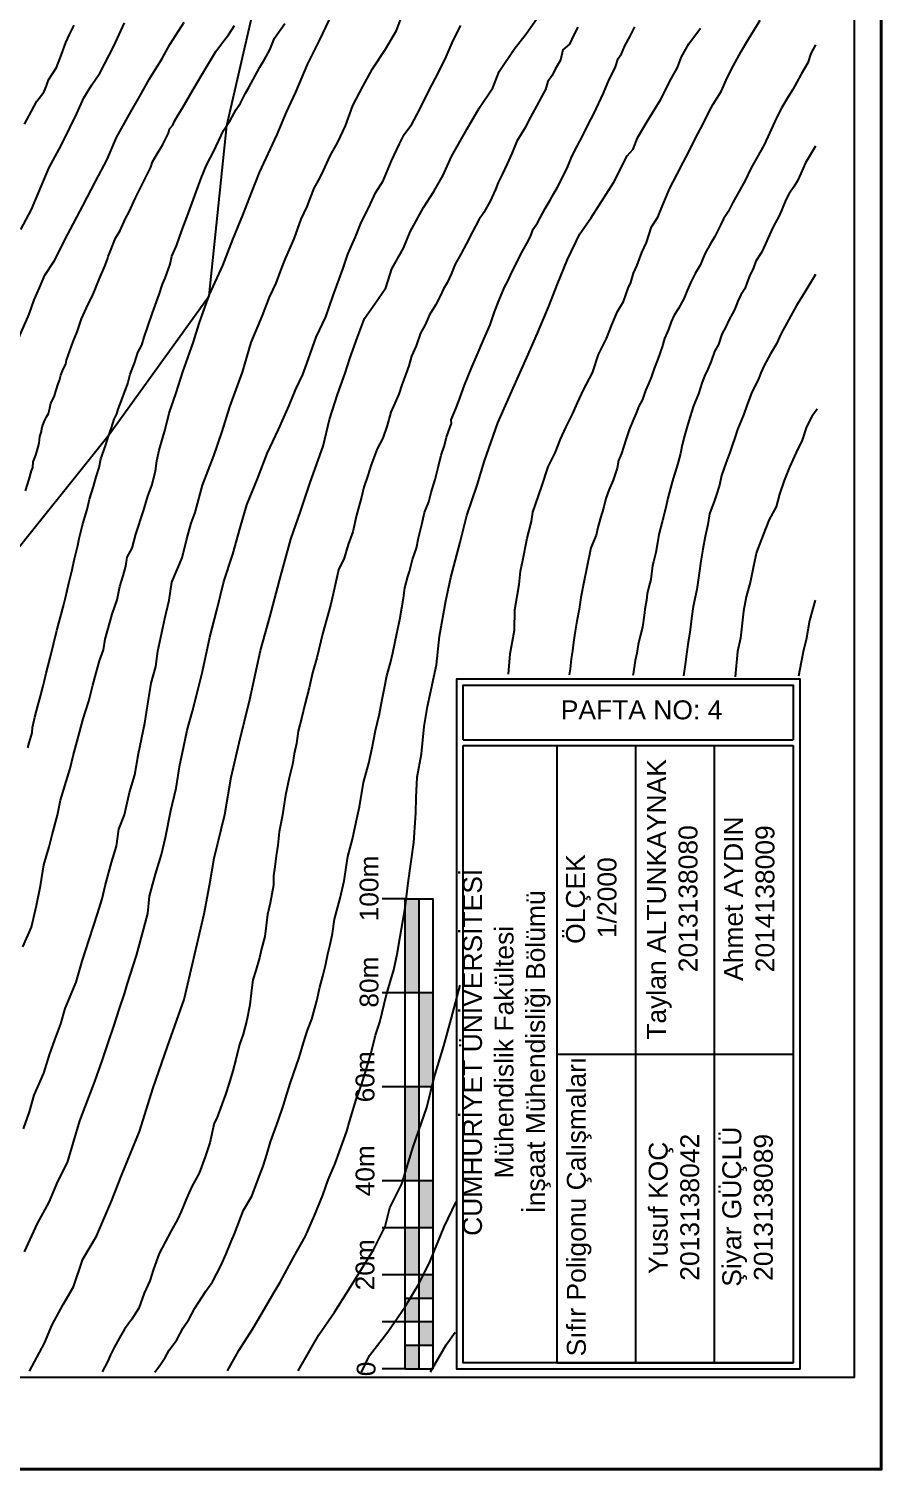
# Model space of a CAD drawing. Header units: millimetres. Extents: x 19067981 to 38137102, y 2652003 to 2652615.
# Drawn here: x 19068219.54 to 19068228.61, y 2652464.04 to 2652479.36 of the extents above; entities that cross this region are included whole.
import ezdxf

# ---------------------------------------------------------------- set-up
doc = ezdxf.new("R2010")
doc.units = ezdxf.units.MM
doc.layers.add('ÖLÇEK VE YÖN', color=114, linetype='Continuous')
doc.styles.get("Standard").update_dxf_attribs({"font": 'arial.ttf'})

# ---------------------------------------------------------------- blocks, each defined once
blk = doc.blocks.new('A$C1881271D')
h = blk.add_hatch(color=7)
h.paths.add_polyline_path([(0.342, 0.3), (0.092, 0.3), (0.092, 0.15), (0.342, 0.15)])
h.paths.add_polyline_path([(0.592, 0.15), (0.342, 0.15), (0.342, 0), (0.592, 0)])
h.paths.add_polyline_path([(0.842, 0.3), (0.592, 0.3), (0.592, 0.15), (0.842, 0.15)])
h.paths.add_polyline_path([(1.092, 0.15), (0.842, 0.15), (0.842, 0), (1.092, 0)])
h.paths.add_polyline_path([(1.592, 0.3), (1.092, 0.3), (1.092, 0.15), (1.592, 0.15)])
h.paths.add_polyline_path([(2.092, 0.15), (1.592, 0.15), (1.592, 0), (2.092, 0)])
h.paths.add_polyline_path([(3.092, 0.3), (2.092, 0.3), (2.092, 0.15), (3.092, 0.15)])
h.paths.add_polyline_path([(4.092, 0.15), (3.092, 0.15), (3.092, 0), (4.092, 0)])
h.paths.add_polyline_path([(5.092, 0.3), (4.092, 0.3), (4.092, 0.15), (5.092, 0.15)])
at = {"color": 7}
for p, q in [((0.092, 0.3), (0.092, 0.542)), ((0.592, 0), (0.592, 0.542)), ((1.092, 0), (1.092, 0.542)), ((1.592, 0), (1.592, 0.542)), ((2.092, 0), (2.092, 0.542)), ((3.092, 0), (3.092, 0.542)), ((4.092, 0), (4.092, 0.542)), ((5.092, 0.3), (5.092, 0.542)), ((0.092, 0.3), (0.092, 0)), ((0.092, 0.3), (1.092, 0.3)), ((0.342, 0), (0.342, 0.3)), ((0.842, 0), (0.842, 0.3)), ((1.092, 0.3), (2.092, 0.3)), ((2.092, 0.3), (3.092, 0.3)), ((3.092, 0.3), (4.092, 0.3)), ((4.092, 0.3), (5.092, 0.3)), ((5.092, 0.3), (5.092, 0)), ((0.092, 0.15), (0.592, 0.15)), ((0.092, 0), (1.092, 0)), ((0.592, 0.15), (1.092, 0.15)), ((1.092, 0.15), (2.092, 0.15)), ((1.092, 0), (2.092, 0)), ((2.092, 0.15), (3.092, 0.15)), ((2.092, 0), (3.092, 0)), ((3.092, 0.15), (4.092, 0.15)), ((3.092, 0), (4.092, 0)), ((4.092, 0.15), (5.092, 0.15)), ((4.092, 0), (5.092, 0))]:
    blk.add_line(p, q, dxfattribs=at)
at = {"color": 7, "char_height": 0.2, "width": 0.66286, "attachment_point": 1}
for s, insert in [('{\\fArial|b0|i0|c162|p34;0}', (0.015, 0.814)), ('{\\fArial|b0|i0|c162|p34;20m}', (0.929, 0.826)), ('{\\fArial|b0|i0|c162|p34;40m}', (1.929, 0.826)), ('{\\fArial|b0|i0|c162|p34;60m}', (2.929, 0.826)), ('{\\fArial|b0|i0|c162|p34;80m}', (3.936, 0.783)), ('{\\fArial|b0|i0|c162|p34;100m}', (4.854, 0.783))]:
    blk.add_mtext(s, dxfattribs=dict(at, insert=insert))

msp = doc.modelspace()

# ---------------------------------------------------------------- linework, layer by layer
at = {"color": 0, "lineweight": 25, "ltscale": 0.2}
for p, q in [((19068225.165, 2652465.172), (19068225.165, 2652471.738)), ((19068226.003, 2652465.172), (19068226.003, 2652471.738)), ((19068226.841, 2652465.172), (19068226.841, 2652471.738)), ((19068225.165, 2652468.455), (19068227.679, 2652468.455)), ((19068225.165, 2652465.172), (19068225.565, 2652465.172)), ((19068225.165, 2652465.172), (19068227.679, 2652465.172))]:
    msp.add_line(p, q, dxfattribs=at)
at = {"color": 0, "lineweight": 40, "ltscale": 0.2}
msp.add_lwpolyline([(19068207.614, 2652493.739), (19068228.614, 2652493.739), (19068228.614, 2652464.039), (19068207.614, 2652464.039), (19068207.614, 2652493.739)], dxfattribs=at)
for points in [[(19068208.114, 2652465.013), (19068208.114, 2652493.532), (19068228.327, 2652493.532), (19068228.327, 2652465.013), (19068208.114, 2652465.013)], [(19068208.114, 2652465.013), (19068208.114, 2652493.532), (19068228.327, 2652493.532), (19068228.327, 2652465.013), (19068208.114, 2652465.013)], [(19068208.114, 2652465.013), (19068208.114, 2652493.532), (19068228.327, 2652493.532), (19068228.327, 2652465.013), (19068208.114, 2652465.013)], [(19068219.482, 2652469.596), (19068219.574, 2652469.804), (19068219.626, 2652470.035), (19068219.67, 2652470.246), (19068219.703, 2652470.467), (19068219.763, 2652470.66), (19068219.795, 2652470.788), (19068219.85, 2652470.997), (19068219.881, 2652471.156), (19068219.941, 2652471.354), (19068219.986, 2652471.492), (19068220.017, 2652471.628), (19068220.061, 2652471.784), (19068220.125, 2652472.021), (19068220.182, 2652472.21), (19068220.225, 2652472.378), (19068220.262, 2652472.51), (19068220.298, 2652472.637), (19068220.338, 2652472.755), (19068220.358, 2652472.867), (19068220.431, 2652473.133), (19068220.485, 2652473.288), (19068220.513, 2652473.428), (19068220.549, 2652473.542), (19068220.576, 2652473.645), (19068220.592, 2652473.742), (19068220.646, 2652473.838), (19068220.685, 2652473.985), (19068220.766, 2652474.235), (19068220.812, 2652474.39), (19068220.853, 2652474.503), (19068220.892, 2652474.657), (19068220.908, 2652474.765), (19068220.933, 2652474.88), (19068220.994, 2652475.099), (19068221.04, 2652475.271), (19068221.112, 2652475.49), (19068221.184, 2652475.711), (19068221.237, 2652475.861), (19068221.297, 2652476.032), (19068221.357, 2652476.226), (19068221.417, 2652476.396), (19068221.469, 2652476.535), (19068221.608, 2652476.844), (19068221.716, 2652477.119), (19068221.821, 2652477.379), (19068221.92, 2652477.633), (19068221.999, 2652477.832), (19068222.187, 2652478.235), (19068222.286, 2652478.473), (19068222.385, 2652478.686), (19068222.455, 2652478.847), (19068222.51, 2652478.982), (19068222.642, 2652479.245), (19068222.768, 2652479.513)], [(19068219.552, 2652465.082), (19068219.712, 2652465.379), (19068219.795, 2652465.576), (19068219.91, 2652465.79), (19068220.02, 2652465.978), (19068220.121, 2652466.273), (19068220.266, 2652466.517), (19068220.424, 2652466.889), (19068220.531, 2652467.163), (19068220.723, 2652467.632), (19068220.869, 2652468.096), (19068221.02, 2652468.537), (19068221.199, 2652469.037), (19068221.285, 2652469.415), (19068221.409, 2652469.948), (19068221.468, 2652470.248), (19068221.516, 2652470.537), (19068221.629, 2652471.002), (19068221.697, 2652471.401), (19068221.783, 2652471.767), (19068221.896, 2652472.225), (19068222.01, 2652472.746), (19068222.109, 2652473.103), (19068222.213, 2652473.493), (19068222.263, 2652473.672), (19068222.332, 2652473.931), (19068222.436, 2652474.228), (19068222.537, 2652474.535), (19068222.678, 2652474.92), (19068222.743, 2652475.206), (19068222.83, 2652475.471), (19068222.91, 2652475.698), (19068222.96, 2652475.855), (19068223.041, 2652476.082), (19068223.115, 2652476.281), (19068223.228, 2652476.436), (19068223.342, 2652476.604), (19068223.408, 2652476.806), (19068223.53, 2652477.027), (19068223.601, 2652477.2), (19068223.744, 2652477.459), (19068223.854, 2652477.631), (19068223.955, 2652477.804), (19068224.044, 2652478.003), (19068224.21, 2652478.297), (19068224.338, 2652478.517), (19068224.483, 2652478.734), (19068224.549, 2652478.907), (19068224.709, 2652479.145), (19068224.837, 2652479.306), (19068225.039, 2652479.595)], [(19068219.437, 2652476.074), (19068219.548, 2652476.324), (19068219.603, 2652476.478), (19068219.66, 2652476.607), (19068219.717, 2652476.742), (19068219.817, 2652476.896), (19068219.956, 2652477.169), (19068220.119, 2652477.479), (19068220.257, 2652477.745), (19068220.374, 2652477.965), (19068220.477, 2652478.206), (19068220.617, 2652478.452), (19068220.725, 2652478.643), (19068220.828, 2652478.829), (19068220.965, 2652479.044), (19068221.045, 2652479.193), (19068221.197, 2652479.433)], [(19068219.498, 2652478.346), (19068219.572, 2652478.484), (19068219.63, 2652478.59), (19068219.704, 2652478.688), (19068219.732, 2652478.754), (19068219.756, 2652478.819), (19068219.84, 2652478.951), (19068219.893, 2652479.088), (19068219.938, 2652479.216), (19068219.977, 2652479.302), (19068220.027, 2652479.4)], [(19068219.498, 2652466.35), (19068219.637, 2652466.653), (19068219.762, 2652466.881), (19068219.855, 2652467.099), (19068219.955, 2652467.303), (19068220.02, 2652467.519), (19068220.087, 2652467.744), (19068220.143, 2652467.892), (19068220.249, 2652468.163), (19068220.33, 2652468.394), (19068220.386, 2652468.565), (19068220.453, 2652468.762), (19068220.511, 2652468.938), (19068220.562, 2652469.097), (19068220.59, 2652469.195), (19068220.689, 2652469.504), (19068220.753, 2652469.736), (19068220.81, 2652469.951), (19068220.83, 2652470.136), (19068220.894, 2652470.37), (19068220.955, 2652470.576), (19068221, 2652470.759), (19068221.057, 2652471.045), (19068221.111, 2652471.284), (19068221.151, 2652471.53), (19068221.191, 2652471.711), (19068221.231, 2652471.901), (19068221.287, 2652472.104), (19068221.343, 2652472.325), (19068221.392, 2652472.523), (19068221.472, 2652472.888), (19068221.544, 2652473.176), (19068221.619, 2652473.48), (19068221.716, 2652473.774), (19068221.794, 2652474.053), (19068221.866, 2652474.298), (19068221.977, 2652474.573), (19068222.081, 2652474.843), (19068222.201, 2652475.097), (19068222.315, 2652475.354), (19068222.387, 2652475.528), (19068222.461, 2652475.685), (19068222.503, 2652475.8), (19068222.601, 2652476.082), (19068222.706, 2652476.297), (19068222.782, 2652476.524), (19068222.887, 2652476.804), (19068222.941, 2652476.964), (19068223.022, 2652477.147), (19068223.081, 2652477.3), (19068223.159, 2652477.452), (19068223.235, 2652477.616), (19068223.315, 2652477.745), (19068223.404, 2652477.955), (19068223.488, 2652478.138), (19068223.54, 2652478.236), (19068223.62, 2652478.345), (19068223.697, 2652478.493), (19068223.792, 2652478.68), (19068223.916, 2652478.918), (19068223.984, 2652479.063), (19068224.06, 2652479.235), (19068224.14, 2652479.396)], [(19068219.511, 2652474.446), (19068219.549, 2652474.569), (19068219.572, 2652474.658), (19068219.587, 2652474.694), (19068219.593, 2652474.756), (19068219.618, 2652474.826), (19068219.64, 2652474.9), (19068219.654, 2652474.955), (19068219.663, 2652475.025), (19068219.681, 2652475.079), (19068219.684, 2652475.111), (19068219.694, 2652475.143), (19068219.716, 2652475.199), (19068219.733, 2652475.232), (19068219.755, 2652475.269), (19068219.768, 2652475.327), (19068219.781, 2652475.378), (19068219.799, 2652475.416), (19068219.819, 2652475.455), (19068219.834, 2652475.508), (19068219.858, 2652475.583), (19068219.873, 2652475.619), (19068219.887, 2652475.675), (19068219.911, 2652475.739), (19068219.938, 2652475.794), (19068219.947, 2652475.836), (19068220.016, 2652476.035), (19068220.058, 2652476.137), (19068220.107, 2652476.275), (19068220.177, 2652476.433), (19068220.214, 2652476.508), (19068220.246, 2652476.581), (19068220.297, 2652476.704), (19068220.355, 2652476.837), (19068220.381, 2652476.909), (19068220.391, 2652476.94), (19068220.414, 2652477), (19068220.467, 2652477.134), (19068220.517, 2652477.217), (19068220.573, 2652477.342), (19068220.611, 2652477.414), (19068220.679, 2652477.563), (19068220.73, 2652477.661), (19068220.772, 2652477.746), (19068220.842, 2652477.89), (19068220.861, 2652477.947), (19068220.912, 2652478.031), (19068220.971, 2652478.129), (19068221.032, 2652478.25), (19068221.043, 2652478.296), (19068221.078, 2652478.335), (19068221.095, 2652478.379), (19068221.133, 2652478.447), (19068221.176, 2652478.515), (19068221.292, 2652478.714), (19068221.386, 2652478.871), (19068221.536, 2652479.12), (19068221.595, 2652479.2), (19068221.67, 2652479.296), (19068221.733, 2652479.397)], [(19068219.535, 2652471.714), (19068219.548, 2652471.766), (19068219.579, 2652471.871), (19068219.583, 2652471.93), (19068219.609, 2652472.04), (19068219.645, 2652472.172), (19068219.669, 2652472.262), (19068219.695, 2652472.359), (19068219.712, 2652472.43), (19068219.729, 2652472.508), (19068219.773, 2652472.671), (19068219.842, 2652472.96), (19068219.915, 2652473.223), (19068219.937, 2652473.309), (19068219.97, 2652473.464), (19068220.002, 2652473.593), (19068220.03, 2652473.722), (19068220.065, 2652473.865), (19068220.079, 2652473.939), (19068220.12, 2652474.096), (19068220.166, 2652474.248), (19068220.19, 2652474.359), (19068220.232, 2652474.494), (19068220.26, 2652474.596), (19068220.295, 2652474.696), (19068220.313, 2652474.788), (19068220.362, 2652474.926), (19068220.393, 2652475.027), (19068220.426, 2652475.117), (19068220.454, 2652475.21), (19068220.481, 2652475.265), (19068220.494, 2652475.316), (19068220.532, 2652475.408), (19068220.597, 2652475.587), (19068220.622, 2652475.686), (19068220.67, 2652475.805), (19068220.705, 2652475.917), (19068220.747, 2652475.997), (19068220.772, 2652476.081), (19068220.812, 2652476.196), (19068220.86, 2652476.338), (19068220.931, 2652476.533), (19068220.969, 2652476.645), (19068220.994, 2652476.709), (19068221.049, 2652476.857), (19068221.068, 2652476.942), (19068221.117, 2652477.053), (19068221.152, 2652477.156), (19068221.196, 2652477.272), (19068221.23, 2652477.366), (19068221.378, 2652477.771), (19068221.434, 2652477.91), (19068221.512, 2652478.061), (19068221.618, 2652478.279), (19068221.689, 2652478.385), (19068221.752, 2652478.501), (19068221.796, 2652478.569), (19068221.852, 2652478.676), (19068221.887, 2652478.738), (19068222.004, 2652478.954), (19068222.054, 2652479.035), (19068222.109, 2652479.139), (19068222.159, 2652479.263), (19068222.268, 2652479.419)], [(19068225.387, 2652479.379), (19068225.345, 2652479.298), (19068225.298, 2652479.199), (19068225.228, 2652479.137), (19068225.201, 2652479.026), (19068225.145, 2652478.932), (19068225.112, 2652478.863), (19068225.068, 2652478.801), (19068225.043, 2652478.715), (19068225.001, 2652478.638), (19068224.948, 2652478.539), (19068224.905, 2652478.46), (19068224.863, 2652478.381), (19068224.828, 2652478.316), (19068224.738, 2652478.167), (19068224.685, 2652478.034), (19068224.634, 2652477.924), (19068224.58, 2652477.811), (19068224.539, 2652477.726), (19068224.509, 2652477.651), (19068224.454, 2652477.527), (19068224.385, 2652477.407), (19068224.334, 2652477.33), (19068224.264, 2652477.2), (19068224.203, 2652477.078), (19068224.143, 2652476.965), (19068224.082, 2652476.859), (19068224.037, 2652476.752), (19068223.996, 2652476.659), (19068223.956, 2652476.594), (19068223.925, 2652476.525), (19068223.871, 2652476.421), (19068223.808, 2652476.32), (19068223.763, 2652476.211), (19068223.714, 2652476.123), (19068223.667, 2652475.987), (19068223.618, 2652475.877), (19068223.588, 2652475.776), (19068223.557, 2652475.689), (19068223.513, 2652475.573), (19068223.482, 2652475.474), (19068223.396, 2652475.282), (19068223.357, 2652475.142), (19068223.31, 2652475.006), (19068223.252, 2652474.893), (19068223.187, 2652474.723), (19068223.152, 2652474.611), (19068223.11, 2652474.484), (19068223.085, 2652474.378), (19068223.032, 2652474.187), (19068222.993, 2652474.011), (19068222.942, 2652473.877), (19068222.9, 2652473.731), (19068222.841, 2652473.605), (19068222.796, 2652473.413), (19068222.758, 2652473.239), (19068222.717, 2652473.089), (19068222.675, 2652472.937), (19068222.61, 2652472.668), (19068222.564, 2652472.51), (19068222.527, 2652472.352), (19068222.483, 2652472.172), (19068222.45, 2652472.038), (19068222.41, 2652471.888), (19068222.393, 2652471.759), (19068222.369, 2652471.649), (19068222.349, 2652471.534), (19068222.316, 2652471.392), (19068222.276, 2652471.21), (19068222.24, 2652470.977), (19068222.207, 2652470.819), (19068222.193, 2652470.678), (19068222.177, 2652470.564), (19068222.161, 2652470.445), (19068222.15, 2652470.351), (19068222.148, 2652470.252), (19068222.112, 2652470.06), (19068222.086, 2652469.939), (19068222.07, 2652469.821), (19068222.056, 2652469.704), (19068222.021, 2652469.574), (19068221.999, 2652469.479), (19068221.962, 2652469.345), (19068221.93, 2652469.244), (19068221.913, 2652469.134), (19068221.898, 2652468.977), (19068221.863, 2652468.815), (19068221.825, 2652468.667), (19068221.788, 2652468.556), (19068221.748, 2652468.396), (19068221.717, 2652468.276), (19068221.675, 2652468.145), (19068221.636, 2652468.023), (19068221.598, 2652467.918), (19068221.545, 2652467.772), (19068221.516, 2652467.721), (19068221.471, 2652467.512), (19068221.422, 2652467.362), (19068221.357, 2652467.187), (19068221.278, 2652467.046), (19068221.223, 2652466.918), (19068221.166, 2652466.78), (19068221.126, 2652466.695), (19068221.059, 2652466.575), (19068220.998, 2652466.46), (19068220.933, 2652466.332), (19068220.872, 2652466.168), (19068220.831, 2652466.044), (19068220.774, 2652465.91), (19068220.715, 2652465.752), (19068220.642, 2652465.636), (19068220.563, 2652465.527), (19068220.51, 2652465.436), (19068220.453, 2652465.332), (19068220.415, 2652465.256), (19068220.384, 2652465.189), (19068220.327, 2652465.073)], [(19068220.885, 2652465.07), (19068220.946, 2652465.152), (19068220.994, 2652465.227), (19068221.04, 2652465.304), (19068221.119, 2652465.416), (19068221.189, 2652465.542), (19068221.249, 2652465.632), (19068221.31, 2652465.752), (19068221.427, 2652465.932), (19068221.498, 2652466.031), (19068221.593, 2652466.208), (19068221.646, 2652466.331), (19068221.699, 2652466.461), (19068221.735, 2652466.543), (19068221.83, 2652466.794), (19068221.918, 2652466.945), (19068221.995, 2652467.152), (19068222.037, 2652467.261), (19068222.076, 2652467.386), (19068222.115, 2652467.521), (19068222.198, 2652467.744), (19068222.256, 2652467.913), (19068222.291, 2652468.027), (19068222.329, 2652468.152), (19068222.42, 2652468.417), (19068222.467, 2652468.573), (19068222.509, 2652468.708), (19068222.556, 2652468.826), (19068222.611, 2652469.021), (19068222.64, 2652469.165), (19068222.672, 2652469.283), (19068222.703, 2652469.398), (19068222.725, 2652469.521), (19068222.752, 2652469.619), (19068222.777, 2652469.737), (19068222.796, 2652469.89), (19068222.857, 2652470.112), (19068222.9, 2652470.296), (19068222.939, 2652470.556), (19068222.99, 2652470.741), (19068223.029, 2652470.925), (19068223.062, 2652471.086), (19068223.105, 2652471.342), (19068223.163, 2652471.551), (19068223.198, 2652471.714), (19068223.234, 2652471.898), (19068223.276, 2652472.073), (19068223.297, 2652472.191), (19068223.325, 2652472.332), (19068223.355, 2652472.48), (19068223.392, 2652472.618), (19068223.418, 2652472.724), (19068223.461, 2652472.93), (19068223.492, 2652473.077), (19068223.515, 2652473.202), (19068223.531, 2652473.304), (19068223.545, 2652473.413), (19068223.579, 2652473.534), (19068223.597, 2652473.588), (19068223.626, 2652473.714), (19068223.669, 2652473.836), (19068223.692, 2652473.948), (19068223.727, 2652474.089), (19068223.755, 2652474.216), (19068223.8, 2652474.33), (19068223.825, 2652474.427), (19068223.867, 2652474.565), (19068223.903, 2652474.709), (19068223.933, 2652474.824), (19068223.967, 2652474.929), (19068223.988, 2652475.018), (19068224.028, 2652475.126), (19068224.044, 2652475.161), (19068224.04, 2652475.2), (19068224.085, 2652475.31), (19068224.115, 2652475.394), (19068224.18, 2652475.569), (19068224.258, 2652475.761), (19068224.303, 2652475.869), (19068224.385, 2652476.061), (19068224.452, 2652476.213), (19068224.499, 2652476.35), (19068224.546, 2652476.469), (19068224.605, 2652476.612), (19068224.642, 2652476.678), (19068224.683, 2652476.774), (19068224.721, 2652476.839), (19068224.785, 2652476.972), (19068224.844, 2652477.077), (19068224.883, 2652477.152), (19068224.912, 2652477.229), (19068224.956, 2652477.298), (19068225.04, 2652477.45), (19068225.091, 2652477.538), (19068225.131, 2652477.609), (19068225.169, 2652477.675), (19068225.234, 2652477.801), (19068225.28, 2652477.897), (19068225.317, 2652477.984), (19068225.348, 2652478.052), (19068225.437, 2652478.219), (19068225.498, 2652478.342), (19068225.555, 2652478.455), (19068225.661, 2652478.677), (19068225.72, 2652478.823), (19068225.784, 2652478.947), (19068225.817, 2652479.045), (19068225.85, 2652479.095), (19068225.885, 2652479.18), (19068225.945, 2652479.283), (19068225.994, 2652479.381)], [(19068224.649, 2652472.496), (19068224.665, 2652472.713), (19068224.711, 2652472.965), (19068224.716, 2652473.181), (19068224.763, 2652473.449), (19068224.775, 2652473.59), (19068224.8, 2652473.708), (19068224.847, 2652473.944), (19068224.894, 2652474.119), (19068224.906, 2652474.219), (19068225, 2652474.485), (19068225.072, 2652474.703), (19068225.146, 2652474.851), (19068225.203, 2652474.995), (19068225.26, 2652475.121), (19068225.328, 2652475.262), (19068225.384, 2652475.382), (19068225.445, 2652475.519), (19068225.542, 2652475.702), (19068225.606, 2652475.898), (19068225.692, 2652476.065), (19068225.749, 2652476.212), (19068225.81, 2652476.354), (19068225.871, 2652476.46), (19068225.922, 2652476.601), (19068225.95, 2652476.662), (19068225.978, 2652476.762), (19068226.017, 2652476.848), (19068226.066, 2652476.981), (19068226.116, 2652477.088), (19068226.17, 2652477.253), (19068226.238, 2652477.357), (19068226.29, 2652477.489), (19068226.33, 2652477.58), (19068226.362, 2652477.657), (19068226.443, 2652477.815), (19068226.507, 2652477.94), (19068226.574, 2652478.067), (19068226.634, 2652478.19), (19068226.721, 2652478.351), (19068226.785, 2652478.481), (19068226.825, 2652478.558), (19068226.91, 2652478.693), (19068226.978, 2652478.847), (19068227.041, 2652478.969), (19068227.124, 2652479.121), (19068227.174, 2652479.203), (19068227.326, 2652479.454)], [(19068227.916, 2652479.189), (19068227.866, 2652479.098), (19068227.832, 2652478.998), (19068227.764, 2652478.878), (19068227.716, 2652478.793), (19068227.675, 2652478.716), (19068227.625, 2652478.637), (19068227.556, 2652478.524), (19068227.5, 2652478.414), (19068227.424, 2652478.252), (19068227.37, 2652478.126), (19068227.29, 2652477.989), (19068227.227, 2652477.874), (19068227.168, 2652477.747), (19068227.098, 2652477.627), (19068227.035, 2652477.513), (19068226.986, 2652477.415), (19068226.936, 2652477.338), (19068226.904, 2652477.271), (19068226.845, 2652477.152), (19068226.801, 2652477.08), (19068226.741, 2652476.973), (19068226.689, 2652476.848), (19068226.635, 2652476.759), (19068226.588, 2652476.666), (19068226.549, 2652476.577), (19068226.513, 2652476.488), (19068226.456, 2652476.386), (19068226.413, 2652476.316), (19068226.381, 2652476.243), (19068226.35, 2652476.161), (19068226.31, 2652476.068), (19068226.283, 2652475.979), (19068226.238, 2652475.847), (19068226.199, 2652475.746), (19068226.172, 2652475.661), (19068226.138, 2652475.585), (19068226.106, 2652475.512), (19068226.074, 2652475.417), (19068226.034, 2652475.346), (19068226.007, 2652475.272), (19068225.972, 2652475.19), (19068225.931, 2652475.095), (19068225.902, 2652475.001), (19068225.877, 2652474.922), (19068225.851, 2652474.845), (19068225.82, 2652474.768), (19068225.806, 2652474.688), (19068225.764, 2652474.56), (19068225.718, 2652474.452), (19068225.685, 2652474.366), (19068225.658, 2652474.263), (19068225.628, 2652474.158), (19068225.6, 2652474.056), (19068225.58, 2652473.975), (19068225.525, 2652473.839), (19068225.482, 2652473.632), (19068225.451, 2652473.473), (19068225.417, 2652473.31), (19068225.4, 2652473.187), (19068225.376, 2652473.061), (19068225.359, 2652472.954), (19068225.341, 2652472.836), (19068225.328, 2652472.743), (19068225.315, 2652472.659), (19068225.304, 2652472.554), (19068225.296, 2652472.489)], [(19068227.915, 2652478.112), (19068227.809, 2652477.934), (19068227.758, 2652477.822), (19068227.723, 2652477.745), (19068227.686, 2652477.679), (19068227.632, 2652477.603), (19068227.598, 2652477.54), (19068227.554, 2652477.429), (19068227.52, 2652477.359), (19068227.491, 2652477.301), (19068227.465, 2652477.254), (19068227.426, 2652477.171), (19068227.382, 2652477.074), (19068227.341, 2652476.982), (19068227.281, 2652476.889), (19068227.254, 2652476.818), (19068227.214, 2652476.731), (19068227.187, 2652476.665), (19068227.162, 2652476.595), (19068227.122, 2652476.53), (19068227.088, 2652476.464), (19068227.052, 2652476.372), (19068226.992, 2652476.261), (19068226.96, 2652476.192), (19068226.92, 2652476.114), (19068226.884, 2652476.002), (19068226.842, 2652475.929), (19068226.805, 2652475.824), (19068226.764, 2652475.722), (19068226.743, 2652475.683), (19068226.71, 2652475.602), (19068226.67, 2652475.479), (19068226.618, 2652475.35), (19068226.58, 2652475.238), (19068226.556, 2652475.155), (19068226.522, 2652475.033), (19068226.496, 2652474.937), (19068226.48, 2652474.843), (19068226.452, 2652474.736), (19068226.401, 2652474.578), (19068226.373, 2652474.475), (19068226.344, 2652474.367), (19068226.319, 2652474.255), (19068226.287, 2652474.129), (19068226.247, 2652473.983), (19068226.234, 2652473.893), (19068226.218, 2652473.791), (19068226.192, 2652473.69), (19068226.182, 2652473.653), (19068226.163, 2652473.503), (19068226.142, 2652473.424), (19068226.125, 2652473.349), (19068226.118, 2652473.284), (19068226.101, 2652473.189), (19068226.095, 2652473.15), (19068226.073, 2652472.996), (19068226.052, 2652472.915), (19068226.029, 2652472.813), (19068226.014, 2652472.721), (19068225.996, 2652472.641), (19068225.974, 2652472.496), (19068225.971, 2652472.483)], [(19068227.914, 2652476.746), (19068227.801, 2652476.56), (19068227.712, 2652476.419), (19068227.632, 2652476.268), (19068227.549, 2652476.12), (19068227.502, 2652476.009), (19068227.436, 2652475.905), (19068227.369, 2652475.78), (19068227.333, 2652475.702), (19068227.311, 2652475.645), (19068227.236, 2652475.485), (19068227.186, 2652475.354), (19068227.151, 2652475.261), (19068227.086, 2652475.098), (19068227.053, 2652474.998), (19068227.031, 2652474.939), (19068227.003, 2652474.854), (19068226.961, 2652474.742), (19068226.915, 2652474.609), (19068226.892, 2652474.506), (19068226.859, 2652474.395), (19068226.837, 2652474.333), (19068226.802, 2652474.241), (19068226.789, 2652474.2), (19068226.771, 2652474.088), (19068226.743, 2652473.96), (19068226.717, 2652473.825), (19068226.696, 2652473.697), (19068226.676, 2652473.569), (19068226.653, 2652473.397), (19068226.615, 2652473.217), (19068226.597, 2652473.087), (19068226.579, 2652472.94), (19068226.559, 2652472.837), (19068226.542, 2652472.708), (19068226.527, 2652472.598), (19068226.509, 2652472.477)], [(19068227.932, 2652475.315), (19068227.877, 2652475.238), (19068227.821, 2652475.127), (19068227.775, 2652474.986), (19068227.71, 2652474.855), (19068227.637, 2652474.697), (19068227.583, 2652474.557), (19068227.532, 2652474.411), (19068227.495, 2652474.277), (19068227.422, 2652474.14), (19068227.357, 2652473.977), (19068227.287, 2652473.795), (19068227.257, 2652473.646), (19068227.222, 2652473.484), (19068227.179, 2652473.317), (19068227.15, 2652473.165), (19068227.131, 2652473.006), (19068227.117, 2652472.88), (19068227.085, 2652472.737), (19068227.059, 2652472.466)], [(19068227.911, 2652473.283), (19068227.852, 2652473.067), (19068227.817, 2652472.86), (19068227.786, 2652472.751), (19068227.763, 2652472.624), (19068227.733, 2652472.473)], [(19068227.911, 2652473.283), (19068227.852, 2652473.067), (19068227.817, 2652472.86), (19068227.786, 2652472.751), (19068227.763, 2652472.624), (19068227.733, 2652472.473)], [(19068224.098, 2652465.16), (19068224.098, 2652472.448), (19068227.747, 2652472.448), (19068227.747, 2652465.104), (19068224.098, 2652465.104), (19068224.098, 2652465.16)], [(19068224.098, 2652465.16), (19068224.098, 2652472.448), (19068227.747, 2652472.448), (19068227.747, 2652465.104), (19068224.098, 2652465.104), (19068224.098, 2652465.16)], [(19068224.098, 2652465.16), (19068224.098, 2652472.448), (19068227.747, 2652472.448), (19068227.747, 2652465.104), (19068224.098, 2652465.104), (19068224.098, 2652465.16)], [(19068224.165, 2652471.799), (19068224.165, 2652472.38), (19068227.679, 2652472.38), (19068227.679, 2652471.799)], [(19068224.165, 2652471.799), (19068224.165, 2652472.38), (19068227.679, 2652472.38), (19068227.679, 2652471.799)], [(19068224.165, 2652471.799), (19068224.165, 2652472.38), (19068227.679, 2652472.38), (19068227.679, 2652471.799)], [(19068224.165, 2652471.799), (19068227.679, 2652471.799)], [(19068224.165, 2652471.799), (19068227.679, 2652471.799)], [(19068224.165, 2652471.799), (19068227.679, 2652471.799)], [(19068227.679, 2652471.738), (19068227.679, 2652465.172), (19068224.165, 2652465.172), (19068224.165, 2652471.738)], [(19068224.165, 2652471.738), (19068227.679, 2652471.738)], [(19068227.679, 2652471.738), (19068227.679, 2652465.172), (19068224.165, 2652465.172), (19068224.165, 2652471.738)], [(19068224.165, 2652471.738), (19068227.679, 2652471.738)], [(19068227.679, 2652471.738), (19068227.679, 2652465.172), (19068224.165, 2652465.172), (19068224.165, 2652471.738)], [(19068224.165, 2652471.738), (19068227.679, 2652471.738)], [(19068222.41, 2652465.085), (19068222.629, 2652465.467), (19068222.796, 2652465.711), (19068222.969, 2652465.978), (19068223.214, 2652466.374), (19068223.335, 2652466.619), (19068223.385, 2652466.819), (19068223.513, 2652467.073), (19068223.635, 2652467.467), (19068223.781, 2652467.886), (19068223.859, 2652468.206), (19068223.959, 2652468.544), (19068224.039, 2652468.827), (19068224.135, 2652469.189)], [(19068223.084, 2652465.072), (19068223.17, 2652465.25), (19068223.366, 2652465.501), (19068223.544, 2652465.763), (19068223.7, 2652466.016), (19068223.816, 2652466.251), (19068223.965, 2652466.618), (19068224.092, 2652466.884)], [(19068223.819, 2652465.073), (19068223.906, 2652465.226), (19068223.985, 2652465.361), (19068224.081, 2652465.497)], [(19068223.819, 2652465.073), (19068223.906, 2652465.226), (19068223.985, 2652465.361), (19068224.081, 2652465.497)]]:
    msp.add_lwpolyline(points)
at = {"color": 1}
msp.add_lwpolyline([(19068212.196, 2652465.46), (19068213.665, 2652466.535), (19068215.004, 2652467.767), (19068216.35, 2652469.007), (19068217.311, 2652470.553), (19068218.315, 2652472.071), (19068219.261, 2652473.625), (19068220.4, 2652475.045), (19068221.464, 2652476.522), (19068221.653, 2652478.332), (19068222.059, 2652480.106), (19068222.465, 2652481.88), (19068222.638, 2652483.692), (19068222.538, 2652485.509), (19068222.253, 2652487.307), (19068221.425, 2652488.927), (19068220.286, 2652490.273)], dxfattribs=at)
at = {"color": 61}
for points in [[(19068219.49, 2652467.658), (19068219.552, 2652467.841), (19068219.601, 2652468.019), (19068219.705, 2652468.25), (19068219.765, 2652468.448), (19068219.822, 2652468.605), (19068219.884, 2652468.775), (19068219.932, 2652468.938), (19068220.05, 2652469.221), (19068220.113, 2652469.442), (19068220.187, 2652469.672), (19068220.233, 2652469.816), (19068220.276, 2652469.948), (19068220.325, 2652470.106), (19068220.357, 2652470.246), (19068220.423, 2652470.491), (19068220.478, 2652470.666), (19068220.503, 2652470.847), (19068220.563, 2652471.001), (19068220.616, 2652471.236), (19068220.674, 2652471.426), (19068220.711, 2652471.653), (19068220.779, 2652471.974), (19068220.814, 2652472.202), (19068220.846, 2652472.399), (19068220.897, 2652472.578), (19068220.919, 2652472.742), (19068220.992, 2652473.087), (19068221.038, 2652473.283), (19068221.066, 2652473.475), (19068221.178, 2652473.733), (19068221.227, 2652473.935), (19068221.273, 2652474.103), (19068221.314, 2652474.216), (19068221.393, 2652474.506), (19068221.513, 2652474.82), (19068221.603, 2652475.076), (19068221.683, 2652475.338), (19068221.764, 2652475.563), (19068221.819, 2652475.708), (19068221.91, 2652476.023), (19068222.033, 2652476.31), (19068222.106, 2652476.506), (19068222.178, 2652476.657), (19068222.237, 2652476.818), (19068222.279, 2652476.926), (19068222.368, 2652477.127), (19068222.444, 2652477.336), (19068222.508, 2652477.472), (19068222.582, 2652477.667), (19068222.642, 2652477.771), (19068222.682, 2652477.853), (19068222.75, 2652478.011), (19068222.834, 2652478.156), (19068222.916, 2652478.329), (19068222.992, 2652478.545), (19068223.098, 2652478.749), (19068223.203, 2652478.935), (19068223.34, 2652479.143), (19068223.456, 2652479.344), (19068223.509, 2652479.484)], [(19068219.459, 2652477.227), (19068219.574, 2652477.438), (19068219.648, 2652477.615), (19068219.763, 2652477.885), (19068219.89, 2652478.119), (19068219.983, 2652478.309), (19068220.055, 2652478.461), (19068220.131, 2652478.628), (19068220.214, 2652478.765), (19068220.3, 2652478.89), (19068220.449, 2652479.176), (19068220.564, 2652479.426)], [(19068221.658, 2652465.084), (19068221.78, 2652465.302), (19068221.926, 2652465.528), (19068222.029, 2652465.702), (19068222.156, 2652465.922), (19068222.219, 2652466.028), (19068222.365, 2652466.297), (19068222.49, 2652466.517), (19068222.586, 2652466.739), (19068222.674, 2652466.953), (19068222.731, 2652467.116), (19068222.806, 2652467.292), (19068222.852, 2652467.42), (19068222.93, 2652467.634), (19068222.96, 2652467.748), (19068223.027, 2652467.97), (19068223.083, 2652468.129), (19068223.14, 2652468.311), (19068223.186, 2652468.468), (19068223.232, 2652468.657), (19068223.28, 2652468.793), (19068223.352, 2652469.089), (19068223.429, 2652469.351), (19068223.463, 2652469.517), (19068223.496, 2652469.705), (19068223.549, 2652470.009), (19068223.582, 2652470.275), (19068223.611, 2652470.478), (19068223.641, 2652470.706), (19068223.664, 2652471.02), (19068223.666, 2652471.183), (19068223.677, 2652471.401), (19068223.723, 2652471.65), (19068223.75, 2652471.939), (19068223.788, 2652472.153), (19068223.882, 2652472.596), (19068223.916, 2652472.9), (19068223.983, 2652473.275), (19068224.035, 2652473.524), (19068224.134, 2652473.9), (19068224.205, 2652474.185), (19068224.314, 2652474.507), (19068224.393, 2652474.765), (19068224.534, 2652475.168), (19068224.699, 2652475.539), (19068224.844, 2652475.863), (19068224.959, 2652476.125), (19068225.083, 2652476.417), (19068225.167, 2652476.637), (19068225.278, 2652476.908), (19068225.406, 2652477.18), (19068225.523, 2652477.345), (19068225.769, 2652477.729), (19068225.913, 2652478.008), (19068225.976, 2652478.079), (19068226.022, 2652478.201), (19068226.125, 2652478.375), (19068226.265, 2652478.605), (19068226.381, 2652478.83), (19068226.447, 2652478.948), (19068226.491, 2652479.064), (19068226.569, 2652479.2), (19068226.69, 2652479.369)]]:
    msp.add_lwpolyline(points, dxfattribs=at)
at = {"color": 0, "lineweight": 25}
for p in [(19068226.003, 2652465.172), (19068226.841, 2652465.172)]:
    msp.add_point(p, dxfattribs=at)

# ---------------------------------------------------------------- block references
at = {"layer": 'ÖLÇEK VE YÖN', "rotation": 89.99999999999999}
msp.add_blockref('A$C1881271D', (19068223.848, 2652465.013), dxfattribs=at)

# ---------------------------------------------------------------- texts
at = {"color": 0, "lineweight": 25, "ltscale": 0.2, "insert": (19068224.29, 2652472.217), "char_height": 0.20127, "attachment_point": 1}
msp.add_mtext_dynamic_manual_height_columns('\\pi0.91522;PAFTA NO: 4', width=3.5138, gutter_width=1.006, heights=[0], dxfattribs=at)
at = {"color": 0, "lineweight": 25, "ltscale": 0.2, "char_height": 0.20127, "attachment_point": 1, "rotation": 90}
for s, width, insert in [('\\pi0.15289;Taylan ALTUNKAYNAK\\P\\pi0.87059;2013138080', 3.28325, (19068226.123, 2652468.455)), ('\\pi0.77812;Ahmet AYDIN\\P\\pi0.87004;2014138009', 3.28325, (19068226.941, 2652468.455)), ('\\pi1.1721;ÖLÇEK\\P\\pi1.2337;1/2000', 3.28325, (19068225.261, 2652468.455)), ('\\pi1.3491;CUMHURİYET ÜNİVERSİTESİ\\P\\pi1.9593;Mühendislik Fakültesi\\P\\pi1.5862;İnşaat Mühendisliği Bölümü', 6.56651, (19068224.165, 2652465.172)), ('\\pi0.067079;Sıfır Poligonu Çalışmaları', 3.28325, (19068225.27, 2652465.172)), ('\\pi0.94438;Yusuf KOÇ\\P\\pi0.87127;2013138042', 3.28325, (19068226.141, 2652465.172)), ('\\pi0.80778;Şiyar GÜÇLÜ\\P\\pi0.87004;2013138089', 3.28325, (19068226.924, 2652465.172))]:
    msp.add_mtext_dynamic_manual_height_columns(s, width=width, gutter_width=1.006, heights=[0], dxfattribs=dict(at, insert=insert))

doc.saveas('drawing.dxf')
